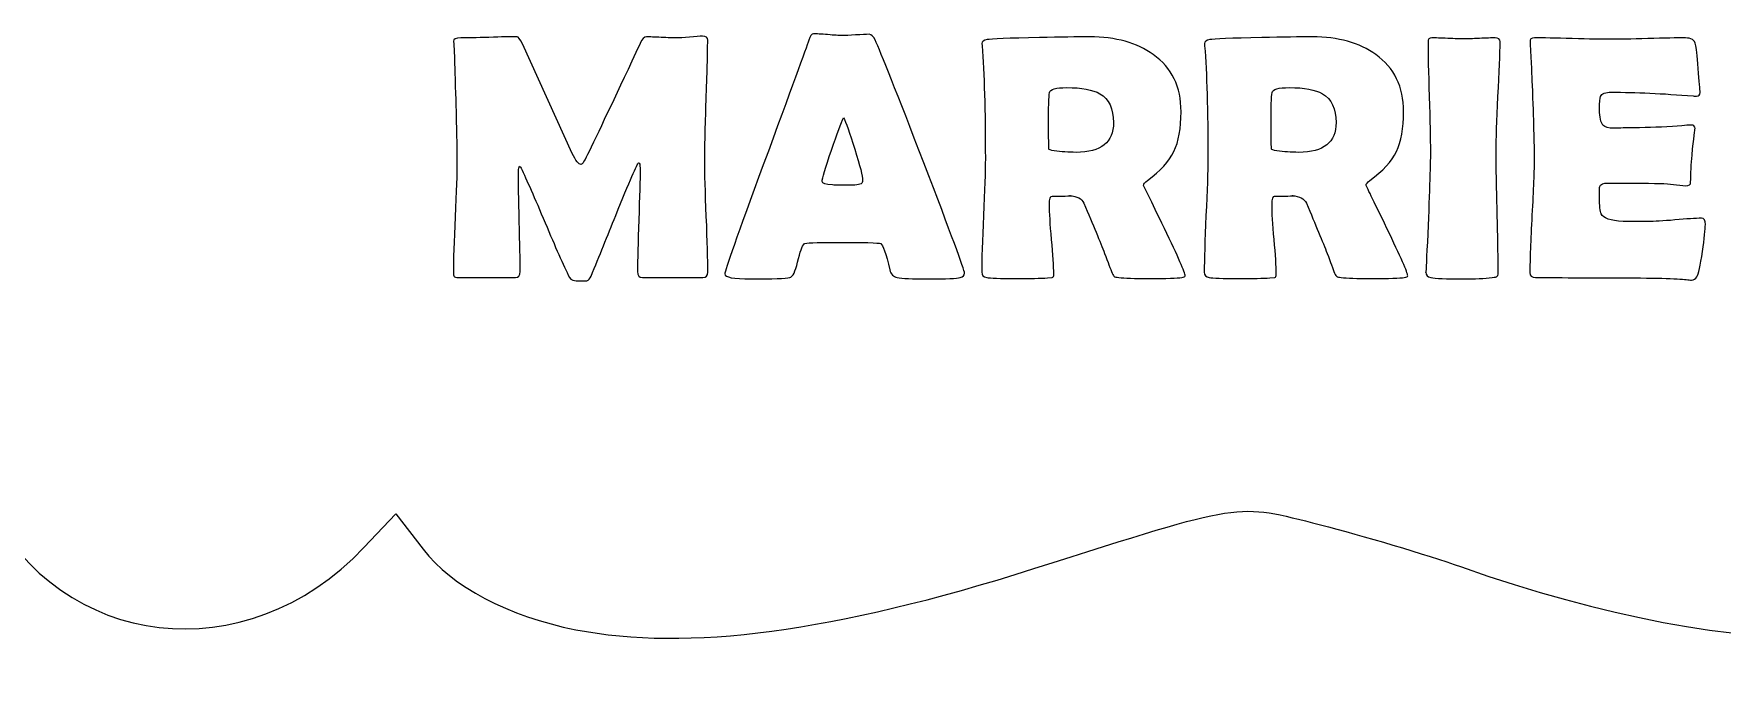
# Model space of a CAD drawing. Extents: x 52 to 552, y 106 to 316.
# Drawn here: x 155.8 to 247.7, y 213.4 to 248.1 of the extents above; entities that cross this region are included whole.
import ezdxf

# ---------------------------------------------------------------- set-up
doc = ezdxf.new("R2010")
doc.units = 0
doc.layers.add('Layer_1', color=7, linetype='CONTINUOUS')

msp = doc.modelspace()

# ---------------------------------------------------------------- linework, layer by layer
at = {"layer": 'Layer_1', "color": 7}
for points in [[(178.673125, 247.718545), (178.682495, 247.560898)], [(185.128958, 241.624859), (182.416427, 247.579087)], [(192.225854, 247.997459), (192.225854, 247.997459)], [(198.263868, 248.127547), (198.263868, 248.127547)], [(207.43223, 247.59783), (207.441602, 247.467742)], [(213.302675, 247.959977), (213.302675, 247.959977)], [(219.545188, 247.59783), (219.554558, 247.467742)], [(225.416181, 247.959977), (225.416181, 247.959977)], [(231.927688, 247.904303), (231.927688, 247.904303)], [(237.268964, 247.690432), (237.278333, 247.560898)], [(237.501024, 247.904303), (237.501024, 247.904303)], [(212.04866, 245.201145), (212.04866, 245.201145)], [(224.162166, 245.201145), (224.162166, 245.201145)], [(199.89877, 243.56624), (199.89877, 243.56624)], [(245.526718, 243.129679), (245.016294, 243.083375)], [(241.504501, 240.008696), (242.489522, 240.008696)], [(244.904395, 239.953025), (245.740592, 239.859869)], [(243.687865, 237.918488), (242.331325, 237.918488)], [(178.933297, 234.871922), (182.035537, 234.871922)], [(188.956047, 234.871922), (192.244596, 234.871922)], [(210.999146, 234.853179), (211.259318, 234.871922)], [(223.112101, 234.853179), (223.372274, 234.871922)], [(173.796523, 220.186443), (175.538364, 222.020337), (177.011211, 220.10211)], [(185.326294, 215.719396), (185.329048, 215.719396)]]:
    msp.add_lwpolyline(points, dxfattribs=at)
for points in [[(179.063385, 247.904303), (178.7971, 247.904303), (178.666936, 247.842401), (178.673125, 247.718545)], [(178.682495, 247.560898), (178.732042, 246.545285), (178.759539, 245.780189), (178.765731, 245.266189)], [(180.595764, 247.932415), (179.914561, 247.913828), (179.403987, 247.904303), (179.063385, 247.904303)], [(182.128693, 247.969347), (181.788091, 247.969347), (181.276966, 247.957186), (180.595764, 247.932415)], [(182.416427, 247.579087), (182.292574, 247.839183), (182.196813, 247.969347), (182.128693, 247.969347)], [(188.825959, 247.59783), (187.599791, 244.978288), (186.673857, 243.018495), (186.048385, 241.718015)], [(189.169918, 247.959977), (189.046062, 247.959977), (188.931237, 247.839347), (188.825959, 247.59783)], [(189.977999, 247.932415), (189.618818, 247.950986), (189.349507, 247.959977), (189.169918, 247.959977)], [(190.804823, 247.904303), (190.619039, 247.904303), (190.343372, 247.913828), (189.977999, 247.932415)], [(191.510378, 247.950607), (191.194546, 247.919642), (190.959638, 247.904303), (190.804823, 247.904303)], [(192.225854, 247.997459), (192.071038, 247.997459), (191.832402, 247.98157), (191.510378, 247.950607)], [(192.504771, 247.774219), (192.504771, 247.922845), (192.411638, 247.997459), (192.225854, 247.997459)], [(192.420985, 244.495039), (192.476721, 245.950338), (192.504771, 247.043472), (192.504771, 247.774219)], [(198.003693, 247.774219), (197.873645, 247.365496), (197.049822, 245.108342), (195.532595, 241.002539)], [(198.263868, 248.127547), (198.164783, 248.127547), (198.078005, 248.009544), (198.003693, 247.774219)], [(199.035018, 248.080692), (198.688223, 248.111658), (198.431074, 248.127547), (198.263868, 248.127547)], [(199.824357, 248.034391), (199.65096, 248.034391), (199.388005, 248.04973), (199.035018, 248.080692)], [(200.558025, 248.062503), (200.236003, 248.043933), (199.991562, 248.034391), (199.824357, 248.034391)], [(201.292243, 248.099435), (201.131232, 248.099435), (200.886243, 248.087276), (200.558025, 248.062503)], [(201.616908, 247.792958), (201.517826, 247.997321), (201.409907, 248.099435), (201.292243, 248.099435)], [(204.273768, 241.104514), (202.806083, 244.913061), (201.920354, 247.142718), (201.616908, 247.792958)], [(207.719964, 247.811701), (207.521799, 247.774546), (207.426041, 247.703107), (207.43223, 247.59783)], [(207.441602, 247.467742), (207.559264, 246.000057), (207.617991, 243.956666), (207.617991, 241.337125)], [(210.562582, 247.923046), (208.871958, 247.885891), (207.924327, 247.848858), (207.719964, 247.811701)], [(213.302675, 247.959977), (212.62147, 247.959977), (211.708244, 247.947816), (210.562582, 247.923046)], [(216.758243, 247.003069), (215.866483, 247.640922), (214.714624, 247.959977), (213.302675, 247.959977)], [(219.832922, 247.811701), (219.634754, 247.774546), (219.538996, 247.703107), (219.545188, 247.59783)], [(219.554558, 247.467742), (219.672219, 246.000057), (219.730947, 243.956666), (219.730947, 241.337125)], [(222.675537, 247.923046), (220.984913, 247.885891), (220.037282, 247.848858), (219.832922, 247.811701)], [(225.416181, 247.959977), (224.734978, 247.959977), (223.821202, 247.947816), (222.675537, 247.923046)], [(228.871749, 247.003069), (227.979992, 247.640922), (226.82813, 247.959977), (225.416181, 247.959977)], [(231.927688, 247.904303), (231.785253, 247.904306), (231.713814, 247.836045), (231.713814, 247.699805)], [(231.713814, 247.699805), (231.713814, 247.037178), (231.735509, 246.043533), (231.778858, 244.71828)], [(232.79144, 247.876744), (232.407488, 247.895315), (232.119661, 247.904303), (231.927688, 247.904303)], [(233.664565, 247.848632), (233.472592, 247.848632), (233.181584, 247.858174), (232.79144, 247.876744)], [(234.510131, 247.876744), (234.138566, 247.858174), (233.856544, 247.848632), (233.664565, 247.848632)], [(235.364514, 247.904303), (235.172538, 247.904306), (234.887891, 247.895315), (234.510131, 247.876744)], [(235.634059, 247.699805), (235.634059, 247.836045), (235.544103, 247.904303), (235.364514, 247.904303)], [(235.522714, 244.71828), (235.597025, 246.043533), (235.634059, 247.037178), (235.634059, 247.699805)], [(237.501024, 247.904303), (237.333824, 247.904303), (237.256582, 247.832864), (237.268964, 247.690432)], [(237.278333, 247.560898), (237.327883, 246.576247), (237.361738, 245.836024), (237.380309, 245.340602)], [(239.56312, 247.867375), (238.646592, 247.892142), (237.959288, 247.904303), (237.501024, 247.904303)], [(241.634589, 247.82989), (241.176322, 247.82989), (240.485843, 247.842601), (239.56312, 247.867375)], [(243.678493, 247.867375), (242.768157, 247.842601), (242.086658, 247.82989), (241.634589, 247.82989)], [(245.721849, 247.904303), (245.269777, 247.904303), (244.588829, 247.892142), (243.678493, 247.867375)], [(246.279128, 247.542156), (246.229587, 247.783673), (246.043873, 247.904303), (245.721849, 247.904303)], [(246.418585, 246.241839), (246.356657, 246.966391), (246.310091, 247.399724), (246.279128, 247.542156)], [(218.272431, 243.891459), (218.272431, 245.247672), (217.767662, 246.284706), (216.758243, 247.003069)], [(230.385386, 243.891459), (230.385386, 245.247672), (229.88117, 246.284706), (228.871749, 247.003069)], [(246.521111, 244.9316), (246.521111, 245.086422), (246.486705, 245.523479), (246.418585, 246.241839)], [(178.765731, 245.266189), (178.827659, 243.290698), (178.858884, 241.943589), (178.858884, 241.225229)], [(192.346572, 241.225229), (192.346572, 241.955976), (192.371444, 243.04593), (192.420985, 244.495039)], [(211.054817, 243.110937), (211.054817, 244.114163), (211.073334, 244.721045), (211.110491, 244.9316)], [(211.110491, 244.9316), (211.147649, 245.111189), (211.460345, 245.201145), (212.04866, 245.201145)], [(212.04866, 245.201145), (212.866105, 245.201145), (213.467182, 245.089495), (213.851132, 244.866556)], [(213.851132, 244.866556), (214.346556, 244.575498), (214.594172, 244.052215), (214.594172, 243.296695)], [(223.167773, 243.110937), (223.167773, 244.114163), (223.186292, 244.721045), (223.223447, 244.9316)], [(223.223447, 244.9316), (223.260604, 245.111189), (223.573854, 245.201145), (224.162166, 245.201145)], [(224.162166, 245.201145), (224.979611, 245.201145), (225.580138, 245.089495), (225.96409, 244.866556)], [(225.96409, 244.866556), (226.459511, 244.575498), (226.707127, 244.052215), (226.707127, 243.296695)], [(231.778858, 244.71828), (231.822207, 243.393029), (231.843902, 242.398831), (231.843902, 241.736207)], [(235.420188, 241.736207), (235.420188, 242.398831), (235.454594, 243.393029), (235.522714, 244.71828)], [(237.380309, 245.340602), (237.454621, 243.414653), (237.491654, 242.098775), (237.491654, 241.392799)], [(241.049748, 244.002804), (241.049748, 244.405332), (241.065087, 244.643968), (241.096049, 244.71828)], [(241.096049, 244.71828), (241.170364, 244.873101), (241.371414, 244.950343), (241.699632, 244.950343)], [(241.699632, 244.950343), (243.012496, 244.950343), (244.492944, 244.882084), (246.140221, 244.745842)], [(246.140221, 244.745842), (246.233112, 244.739652), (246.298195, 244.736472), (246.335352, 244.736472)], [(246.335352, 244.736472), (246.459206, 244.736472), (246.521111, 244.801552), (246.521111, 244.9316)], [(199.238966, 241.791878), (199.548606, 242.702214), (199.768722, 243.293757), (199.89877, 243.56624)], [(199.89877, 243.56624), (200.028818, 243.318528), (200.233049, 242.748679), (200.511723, 241.856922)], [(217.882721, 241.726834), (218.142817, 242.265605), (218.272431, 242.987315), (218.272431, 243.891459)], [(229.995676, 241.726834), (230.255772, 242.265605), (230.385386, 242.987315), (230.385386, 243.891459)], [(241.235507, 243.166611), (241.111653, 243.302851), (241.049748, 243.581695), (241.049748, 244.002804)], [(211.064187, 242.479244), (211.057998, 242.757919), (211.054817, 242.968502), (211.054817, 243.110937)], [(214.594172, 243.296695), (214.594172, 242.219154), (213.915851, 241.680533), (212.559635, 241.680533)], [(223.177145, 242.479244), (223.170953, 242.757919), (223.167773, 242.968502), (223.167773, 243.110937)], [(226.707127, 243.296695), (226.707127, 242.219154), (226.028806, 241.680533), (224.67259, 241.680533)], [(241.83909, 242.990222), (241.541836, 242.990222), (241.340787, 243.048947), (241.235507, 243.166611)], [(242.201237, 242.999592), (242.021648, 242.993402), (241.901018, 242.990222), (241.83909, 242.990222)], [(242.647171, 243.018331), (242.529507, 243.018334), (242.380829, 243.011973), (242.201237, 242.999592)], [(245.016294, 243.083375), (244.217427, 243.040025), (243.427459, 243.018331), (242.647171, 243.018331)], [(246.028326, 243.166611), (245.90447, 243.166611), (245.737273, 243.15445), (245.526718, 243.129679)], [(246.248812, 242.973133), (246.241327, 243.100819), (246.169047, 243.166611), (246.028326, 243.166611)], [(246.084547, 241.531706), (246.181883, 242.472598), (246.236467, 242.952971), (246.248812, 242.973133)], [(186.048385, 241.718015), (185.825446, 241.253559), (185.679944, 241.021279), (185.611824, 241.021279)], [(198.737361, 240.091929), (198.737361, 240.259135), (198.904558, 240.825806), (199.238966, 241.791878)], [(200.511723, 241.856922), (200.79659, 240.934199), (200.938915, 240.370708), (200.938915, 240.166346)], [(211.07356, 241.856922), (211.07356, 241.993162), (211.070379, 242.20057), (211.064187, 242.479244)], [(211.370664, 241.764319), (211.172496, 241.795282), (211.07356, 241.825956), (211.07356, 241.856922)], [(212.559635, 241.680533), (212.14472, 241.680533), (211.748424, 241.708583), (211.370664, 241.764319)], [(216.442397, 240.156973), (217.142179, 240.664781), (217.622625, 241.188064), (217.882721, 241.726834)], [(223.186515, 241.856922), (223.186515, 241.993162), (223.183334, 242.20057), (223.177145, 242.479244)], [(223.483619, 241.764319), (223.285454, 241.795282), (223.186515, 241.825956), (223.186515, 241.856922)], [(224.67259, 241.680533), (224.257675, 241.680533), (223.861379, 241.708583), (223.483619, 241.764319)], [(228.555903, 240.156973), (229.255687, 240.664781), (229.73558, 241.188064), (229.995676, 241.726834)], [(231.843902, 241.736207), (231.843902, 240.949724), (231.788355, 239.30263), (231.676883, 236.794561)], [(235.475859, 238.438835), (235.438704, 239.906521), (235.420188, 241.00546), (235.420188, 241.736207)], [(178.858884, 241.225229), (178.858884, 240.550219), (178.824481, 239.534876), (178.756358, 238.178663)], [(182.203107, 240.658581), (182.203107, 240.782437), (182.224251, 240.872389), (182.2676, 240.928126)], [(182.2676, 240.928126), (182.310955, 240.890968), (182.339005, 240.857113), (182.351384, 240.82615)], [(182.351384, 240.82615), (182.642445, 240.213065), (183.078953, 239.218866), (183.661073, 237.844074)], [(185.611824, 241.021279), (185.481776, 241.021279), (185.320934, 241.222331), (185.128958, 241.624859)], [(187.497531, 238.243707), (188.25924, 240.120115), (188.674053, 241.076727), (188.742173, 241.113884)], [(188.742173, 241.113884), (188.797909, 241.101497), (188.825959, 241.005739), (188.825959, 240.82615)], [(188.825959, 240.82615), (188.825959, 240.200678), (188.801087, 239.26258), (188.751546, 238.011644)], [(192.430355, 238.188033), (192.374622, 239.538054), (192.346572, 240.550219), (192.346572, 241.225229)], [(195.532595, 241.002539), (194.13303, 237.206374), (193.433567, 235.227513), (193.433567, 235.0665)], [(206.484691, 235.103985), (206.484691, 235.27119), (205.747645, 237.271192), (204.273768, 241.104514)], [(207.617991, 241.337125), (207.617991, 240.64973), (207.584136, 239.618502), (207.516016, 238.243707)], [(219.730947, 241.337125), (219.730947, 240.64973), (219.697091, 239.618502), (219.628971, 238.243707)], [(237.491654, 241.392799), (237.491654, 240.699209), (237.451443, 239.65582), (237.370936, 238.262446)], [(246.010134, 240.045628), (246.010134, 240.541049), (246.035006, 241.036282), (246.084547, 241.531706)], [(182.249408, 237.927861), (182.218446, 239.141642), (182.203107, 240.05169), (182.203107, 240.658581)], [(199.29464, 239.906171), (198.923075, 239.918557), (198.737361, 239.98046), (198.737361, 240.091929)], [(200.242178, 239.887981), (199.80249, 239.887981), (199.486616, 239.89379), (199.29464, 239.906171)], [(200.920725, 240.036258), (200.877376, 239.937173), (200.650901, 239.887981), (200.242178, 239.887981)], [(200.938915, 240.166346), (200.938915, 240.11061), (200.933104, 240.067221), (200.920725, 240.036258)], [(216.229077, 239.878609), (216.229077, 239.965308), (216.299963, 240.057891), (216.442397, 240.156973)], [(217.362374, 237.546971), (216.606857, 239.107544), (216.229077, 239.884801), (216.229077, 239.878609)], [(228.342032, 239.878609), (228.342032, 239.965308), (228.413468, 240.057891), (228.555903, 240.156973)], [(229.475329, 237.546971), (228.719812, 239.107544), (228.342032, 239.884801), (228.342032, 239.878609)], [(241.059118, 239.822938), (241.102467, 239.946794), (241.250597, 240.008696), (241.504501, 240.008696)], [(242.489522, 240.008696), (243.746652, 240.008696), (244.551409, 239.990183), (244.904395, 239.953025)], [(245.740592, 239.859869), (245.920178, 239.859869), (246.010134, 239.921772), (246.010134, 240.045628)], [(211.110491, 238.829098), (211.110491, 239.144927), (211.157055, 239.30259), (211.249949, 239.30259)], [(211.249949, 239.30259), (212.073586, 239.30259), (212.392641, 239.308952), (212.206857, 239.321333)], [(212.206857, 239.321333), (212.609388, 239.296559), (212.866537, 239.163218), (212.978007, 238.921701)], [(223.223447, 238.829098), (223.223447, 239.144927), (223.27001, 239.30259), (223.362904, 239.30259)], [(223.362904, 239.30259), (224.186541, 239.30259), (224.505596, 239.308952), (224.319812, 239.321333)], [(224.319812, 239.321333), (224.722343, 239.296559), (224.979492, 239.163218), (225.090965, 238.921701)], [(241.049748, 239.246916), (241.049748, 239.599903), (241.052929, 239.791975), (241.059118, 239.822938)], [(241.142353, 238.33631), (241.080425, 238.47255), (241.049748, 238.776266), (241.049748, 239.246916)], [(178.756358, 238.178663), (178.694433, 236.828642), (178.663755, 235.815927), (178.663755, 235.140916)], [(186.160283, 234.945785), (186.60616, 236.041905), (187.051654, 237.141395), (187.497531, 238.243707)], [(192.513591, 235.159656), (192.513591, 235.828474), (192.486091, 236.838009), (192.430355, 238.188033)], [(207.516016, 238.243707), (207.454088, 236.868912), (207.42286, 235.840861), (207.42286, 235.159656)], [(211.222387, 236.943388), (211.148072, 237.779412), (211.110491, 238.407988), (211.110491, 238.829098)], [(212.978007, 238.921701), (213.492007, 237.714111), (213.869789, 236.800885), (214.111307, 236.181611)], [(219.628971, 238.243707), (219.567043, 236.868912), (219.535815, 235.840861), (219.535815, 235.159656)], [(223.335342, 236.943388), (223.261027, 237.779412), (223.223447, 238.407988), (223.223447, 238.829098)], [(225.090965, 238.921701), (225.604965, 237.714111), (225.982744, 236.800885), (226.224262, 236.181611)], [(235.532083, 235.140916), (235.532083, 235.87166), (235.513016, 236.97115), (235.475859, 238.438835)], [(237.370936, 238.262446), (237.296624, 236.875268), (237.259591, 235.834506), (237.259591, 235.140916)], [(242.331325, 237.918488), (241.643927, 237.961837), (241.247628, 238.100984), (241.142353, 238.33631)], [(246.604344, 238.094877), (246.282323, 238.094877), (245.796621, 238.064199), (245.146381, 238.002274)], [(246.808845, 237.760842), (246.808845, 237.98378), (246.740584, 238.094877), (246.604344, 238.094877)], [(182.295713, 235.196587), (182.295713, 235.803478), (182.280374, 236.714076), (182.249408, 237.927861)], [(183.661073, 237.844074), (184.206035, 236.543594), (184.645721, 235.553127), (184.980131, 234.871922)], [(188.751546, 238.011644), (188.708197, 236.760705), (188.686502, 235.822057), (188.686502, 235.196587)], [(218.495674, 234.964527), (218.495674, 235.125538), (218.117891, 235.986395), (217.362374, 237.546971)], [(230.608629, 234.964527), (230.608629, 235.125538), (230.230847, 235.986395), (229.475329, 237.546971)], [(245.146381, 238.002274), (244.502333, 237.946538), (244.016081, 237.918488), (243.687865, 237.918488)], [(246.651199, 236.292956), (246.756473, 237.005121), (246.808845, 237.494551), (246.808845, 237.760842)], [(197.400113, 235.707565), (197.530161, 236.271106), (197.647614, 236.602322), (197.752891, 236.701405)], [(197.752891, 236.701405), (197.821011, 236.757141), (198.381326, 236.785191), (199.434097, 236.785191)], [(199.434097, 236.785191), (200.994673, 236.785191), (201.824852, 236.763496), (201.923938, 236.720147)], [(201.923938, 236.720147), (202.041602, 236.658219), (202.205618, 236.181501), (202.416173, 235.289743)], [(211.343105, 235.05768), (211.343105, 235.47879), (211.302891, 236.107366), (211.222387, 236.943388)], [(223.45606, 235.05768), (223.45606, 235.47879), (223.415849, 236.107366), (223.335342, 236.943388)], [(231.676883, 236.794561), (231.621149, 235.60555), (231.593099, 235.060573), (231.593099, 235.159656)], [(246.353542, 234.908853), (246.44024, 235.05748), (246.539726, 235.51886), (246.651199, 236.292956)], [(196.972369, 234.871922), (197.139574, 234.915271), (197.282452, 235.193565), (197.400113, 235.707565)], [(202.416173, 235.289743), (202.471906, 235.054418), (202.604697, 234.915271), (202.815252, 234.871922)], [(214.111307, 236.181611), (214.290899, 235.704768), (214.426868, 235.345502), (214.519758, 235.103985)], [(226.224262, 236.181611), (226.403854, 235.704768), (226.539823, 235.345502), (226.632714, 235.103985)], [(178.663755, 235.140916), (178.663755, 235.041831), (178.675916, 234.970945), (178.700687, 234.927596)], [(178.700687, 234.927596), (178.731649, 234.890438), (178.809444, 234.871922), (178.933297, 234.871922)], [(182.035537, 234.871922), (182.208935, 234.871922), (182.295713, 234.979841), (182.295713, 235.196587)], [(184.980131, 234.871922), (185.042056, 234.748068), (185.234126, 234.686163), (185.55615, 234.686163)], [(185.55615, 234.686163), (185.772896, 234.686163), (185.896704, 234.688791), (185.92767, 234.694982)], [(185.92767, 234.694982), (186.02056, 234.719753), (186.098352, 234.80335), (186.160283, 234.945785)], [(188.686502, 235.196587), (188.686502, 234.979841), (188.776458, 234.871922), (188.956047, 234.871922)], [(192.244596, 234.871922), (192.424188, 234.871922), (192.513591, 234.96768), (192.513591, 235.159656)], [(193.433567, 235.0665), (193.433567, 234.886911), (193.907108, 234.797508), (194.854601, 234.797508)], [(194.854601, 234.797508), (196.055999, 234.797508), (196.761817, 234.82238), (196.972369, 234.871922)], [(202.815252, 234.871922), (203.069153, 234.82238), (203.639005, 234.797508), (204.52457, 234.797508)], [(204.52457, 234.797508), (205.490643, 234.797508), (206.066847, 234.82238), (206.252631, 234.871922)], [(206.252631, 234.871922), (206.407447, 234.915271), (206.484691, 234.992512), (206.484691, 235.103985)], [(207.42286, 235.159656), (207.42286, 235.004837), (207.512816, 234.909079), (207.692405, 234.871922)], [(207.692405, 234.871922), (207.871997, 234.834767), (208.404262, 234.816248), (209.289825, 234.816248)], [(209.289825, 234.816248), (210.063921, 234.816248), (210.633773, 234.828412), (210.999146, 234.853179)], [(211.259318, 234.871922), (211.315054, 234.8905), (211.343105, 234.952406), (211.343105, 235.05768)], [(214.519758, 235.103985), (214.5693, 234.998699), (214.612688, 234.936793), (214.649843, 234.918223)], [(214.649843, 234.918223), (214.668425, 234.905831), (214.745666, 234.890492), (214.881906, 234.871922)], [(214.881906, 234.871922), (215.172965, 234.834767), (215.724297, 234.815697), (216.53555, 234.815697)], [(216.53555, 234.815697), (217.483044, 234.815697), (218.074587, 234.834767), (218.309912, 234.871922)], [(218.309912, 234.871922), (218.433769, 234.8905), (218.495674, 234.921178), (218.495674, 234.964527)], [(219.535815, 235.159656), (219.535815, 235.004837), (219.625771, 234.909079), (219.80536, 234.871922)], [(219.80536, 234.871922), (219.984952, 234.834767), (220.517218, 234.816248), (221.402783, 234.816248)], [(221.402783, 234.816248), (222.176879, 234.816248), (222.746728, 234.828412), (223.112101, 234.853179)], [(223.372274, 234.871922), (223.42801, 234.8905), (223.45606, 234.952406), (223.45606, 235.05768)], [(226.632714, 235.103985), (226.682255, 234.998699), (226.725644, 234.936793), (226.762798, 234.918223)], [(226.762798, 234.918223), (226.78138, 234.905831), (226.858621, 234.890492), (226.994861, 234.871922)], [(226.994861, 234.871922), (227.28592, 234.834767), (227.837255, 234.815697), (228.648508, 234.815697)], [(228.648508, 234.815697), (229.595999, 234.815697), (230.187542, 234.834767), (230.422868, 234.871922)], [(230.422868, 234.871922), (230.546724, 234.8905), (230.608629, 234.921178), (230.608629, 234.964527)], [(231.593099, 235.159656), (231.593099, 235.004837), (231.683052, 234.909079), (231.862644, 234.871922)], [(231.862644, 234.871922), (232.110353, 234.82238), (232.686008, 234.797508), (233.590152, 234.797508)], [(233.590152, 234.797508), (234.265162, 234.797508), (234.804337, 234.82238), (235.206867, 234.871922)], [(235.206867, 234.871922), (235.355497, 234.890503), (235.435919, 234.902664), (235.448297, 234.908853)], [(235.448297, 234.908853), (235.504033, 234.939816), (235.532083, 235.01706), (235.532083, 235.140916)], [(237.259591, 235.140916), (237.259591, 234.961324), (237.361705, 234.871922), (237.566067, 234.871922)], [(237.566067, 234.871922), (238.036715, 234.871922), (238.742536, 234.868741), (239.683838, 234.862552)], [(239.683838, 234.862552), (240.625136, 234.85636), (241.334685, 234.853179), (241.811528, 234.853179)], [(241.811528, 234.853179), (243.997573, 234.853179), (245.316632, 234.821951), (245.768701, 234.760026)], [(245.768701, 234.760026), (245.898749, 234.741456), (245.991332, 234.732464), (246.047065, 234.732464)], [(246.047065, 234.732464), (246.177113, 234.732464), (246.27923, 234.791192), (246.353542, 234.908853)], [(153.26651, 222.575412), (157.347415, 214.574282), (167.361915, 213.409043), (173.796523, 220.186443)], [(210.258863, 219.040469), (221.818005, 222.707235), (221.182187, 222.609953), (225.857703, 221.423923)], [(225.857703, 221.423923), (228.119968, 220.850089), (231.571769, 219.819052), (233.528416, 219.132521)], [(177.011211, 220.10211), (178.574723, 218.065605), (181.66336, 216.437604), (185.326294, 215.719396)], [(233.528416, 219.132521), (249.070814, 213.679203), (261.389427, 213.982225), (266.525815, 219.94391)], [(185.329048, 215.719396), (191.394512, 214.53001), (199.404399, 215.597185), (210.258863, 219.040469)]]:
    msp.add_open_spline(points, degree=3, dxfattribs=at)

doc.saveas('drawing.dxf')
